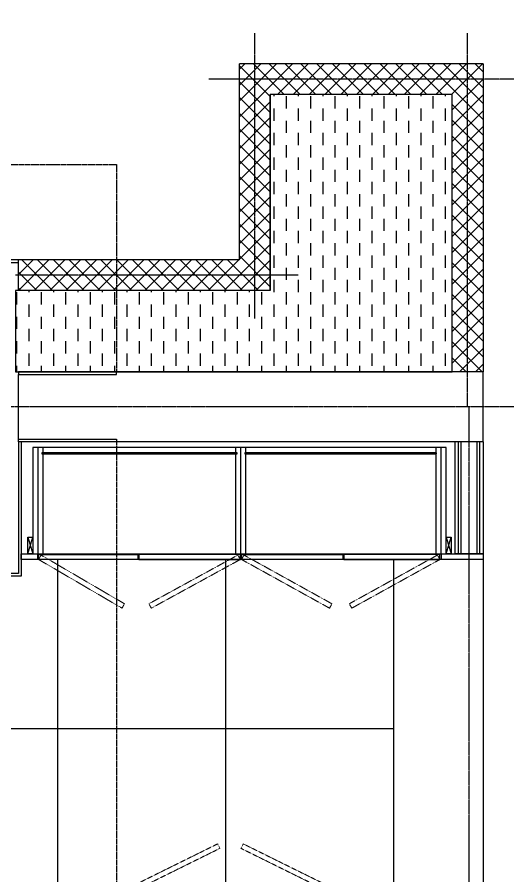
# Model space of a CAD drawing. Header units: millimetres. Extents: x 18456 to 179493, y -203649 to 469211.
# Drawn here: x 137140 to 138915, y -170034 to -166967 of the extents above; entities that cross this region are included whole.
import ezdxf

# ---------------------------------------------------------------- set-up
doc = ezdxf.new("R2010")
doc.units = ezdxf.units.MM
for name, pattern in [('X-평면도(기본형)$0$-HID', [2.5, 1.5, -1]), ('X-평면도(기본형)$0$CEN', [52.5, 50, -1, 0.5, -1]), ('X-평면도(기본형)$0$HID', [2.8, 1.8, -1]), ('X-평면도(기본형)$0$HID2', [7.5, 6, -1.5])]:
    doc.linetypes.add(name, pattern=pattern)
for name, color, linetype, true_color in [('X-평면도(기본형)$0$40HAT', 9, 'Continuous', 0x808080), ('X-평면도(기본형)$0$4GYP', 4, 'Continuous', 0x00ffff), ('X-평면도(기본형)$0$7GYP', 7, 'Continuous', 0x000000), ('X-평면도(기본형)$0$A02-벽체-조적', 3, 'Continuous', 0x00ff00), ('X-평면도(기본형)$0$CEN', 1, 'X-평면도(기본형)$0$CEN', 0xff0000), ('X-평면도(기본형)$0$I-FL-FUR(B)', 6, 'Continuous', 0xff00ff), ('X-평면도(기본형)$0$I-FL-FUR(S)', 1, 'X-평면도(기본형)$0$-HID', 0xff0000), ('X-평면도(기본형)$0$INS', 9, 'Continuous', 0x808080), ('X-평면도(기본형)$0$LV', 4, 'Continuous', 0x00ffff), ('X-평면도(기본형)$0$TIL', 5, 'Continuous', 0x0000ff), ('X-평면도(기본형)$0$UIS', 7, 'X-평면도(기본형)$0$HID2', 0x000000), ('X-평면도(기본형)$0$W1', 2, 'Continuous', 0xffff00), ('X-평면도(기본형)$0$W2', 3, 'Continuous', 0x00ff00), ('X-평면도(기본형)$0$설비OPEN', 9, 'Continuous', 0x808080)]:
    doc.layers.add(name, color=color, linetype=linetype, true_color=true_color)
doc.layers.add('X-평면도(기본형)$0$F-FUR-FIX', color=6, linetype='Continuous', lineweight=9, true_color=0xff00ff)

# ---------------------------------------------------------------- blocks, each defined once
blk = doc.blocks.new('X-평면도(기본형)$0$A$C48BA1CD6')
at = {"layer": 'X-평면도(기본형)$0$F-FUR-FIX', "color": 1, "linetype": 'X-평면도(기본형)$0$HID', "ltscale": 0.5, "true_color": 0xff0000}
for points in [[(-298.2, 455.5), (-314, 464), (-140, 816), (-124.2, 807.4)], [(-298.2, 380.5), (-314, 372), (-140, 20), (-124.2, 28.6)]]:
    blk.add_lwpolyline(points, close=True, dxfattribs=at)
at = {"layer": 'X-평면도(기본형)$0$I-FL-FUR(B)', "ltscale": 3}
for p, q in [((-140, 1165.5), (-140, -484.5)), ((-120, -484.5), (-120, 1165.5)), ((-120, 836), (-20, 818)), ((-20, 836), (-120, 818)), ((-140, 818), (-120, 818)), ((8, 818), (-120, 818)), ((8, 800), (-120, 800)), ((8, 18), (8, 818)), ((-120, 36), (8, 36)), ((-140, 18), (-120, 18)), ((-120, 18), (8, 18)), ((-120, 18), (-20, 0)), ((-20, 18), (-120, 0)), ((-140, -484.5), (-120, -484.5))]:
    blk.add_line(p, q, dxfattribs=at)
for points in [[(-140, 1165.5), (-120, 1165.5), (-120, 818), (-140, 818)], [(-20, 878), (-2, 878), (-2, 818), (-20, 818)], [(-120, 818), (-20, 818), (-20, 836), (-120, 836)], [(-122, 420), (-140, 420), (-140, 816), (-122, 816)], [(-122, 416), (-140, 416), (-140, 20), (-122, 20)], [(-120, 0), (-20, 0), (-20, 18), (-120, 18)], [(-20, -37), (-2, -37), (-2, 18), (-20, 18)]]:
    blk.add_lwpolyline(points, close=True, dxfattribs=at)
at = {"layer": 'X-평면도(기본형)$0$I-FL-FUR(S)', "color": 1, "true_color": 0xff0000}
for p, q in [((10, 1155.5), (10, 875.5)), ((760, 1155.5), (10, 1155.5)), ((19, 1048), (19, 1155.5)), ((33, 1155.5), (33, 875.5)), ((760, 1155.5), (710, 1155.5)), ((710, 1155.5), (760, 1105.5)), ((760, 1155.5), (760, -334.5)), ((760, 1155.5), (760, 1105.5)), ((760, 1155.5), (760, 1105.5)), ((10, 1020.5), (15.9, 1047.6)), ((16.4, 1048), (21.6, 1048)), ((22.1, 1047.6), (28, 1020.5)), ((10, 990.5), (10, 1020.5)), ((28, 1020.5), (28, 990.5)), ((15.9, 963.4), (10, 990.5)), ((28, 990.5), (22.1, 963.4)), ((21.6, 963), (16.4, 963)), ((19, 891), (19, 963)), ((19, 891), (19, 887.5)), ((19, 891), (33, 891)), ((33, 875.5), (33, 891)), ((10, 875.5), (420, 875.5)), ((28, 875.5), (10, 875.5)), ((31, 875.5), (33, 875.5)), ((460, 835.5), (460, 5.5)), ((760, 775.5), (460, 775.5)), ((460, 775.5), (460, 773.5)), ((476, 775.5), (476, 747.5)), ((595, 770.5), (567.9, 764.6)), ((625, 770.5), (595, 770.5)), ((652.1, 764.6), (625, 770.5)), ((460, 747.5), (460, 749.5)), ((760, 747.5), (460, 747.5)), ((567.5, 761.5), (472, 761.5)), ((567.5, 764.1), (567.5, 758.9)), ((567.9, 758.4), (595, 752.5)), ((595, 752.5), (625, 752.5)), ((625, 752.5), (652.1, 758.4)), ((652.5, 758.9), (652.5, 764.1)), ((760, 761.5), (652.5, 761.5)), ((760, 88.5), (460, 88.5)), ((460, 88.5), (460, 86.5)), ((460, 60.5), (460, 62.5)), ((567.5, 74.5), (472, 74.5)), ((476, 60.5), (476, 88.5)), ((567.5, 71.9), (567.5, 77.1)), ((567.9, 77.6), (595, 83.5)), ((595, 65.5), (567.9, 71.4)), ((595, 83.5), (625, 83.5)), ((625, 65.5), (595, 65.5)), ((625, 83.5), (652.1, 77.6)), ((652.1, 71.4), (625, 65.5)), ((652.5, 77.1), (652.5, 71.9)), ((760, 74.5), (652.5, 74.5)), ((760, 60.5), (460, 60.5)), ((10, -334.5), (10, -34.5)), ((10, -34.5), (420, -34.5)), ((28, -34.5), (10, -34.5)), ((19, -50), (19, -46.5)), ((19, -50), (33, -50)), ((19, -50), (19, -142)), ((31, -34.5), (33, -34.5)), ((33, -34.5), (33, -50)), ((33, -334.5), (33, -34.5)), ((15.9, -142.4), (10, -169.5)), ((21.6, -142), (16.4, -142)), ((28, -169.5), (22.1, -142.4)), ((10, -169.5), (10, -199.5)), ((28, -199.5), (28, -169.5)), ((10, -199.5), (15.9, -226.6)), ((22.1, -226.6), (28, -199.5)), ((16.4, -227), (21.6, -227)), ((19, -227), (19, -334.5)), ((710, -334.5), (760, -284.5)), ((760, -334.5), (760, -284.5)), ((760, -334.5), (760, -284.5)), ((760, -334.5), (10, -334.5)), ((760, -334.5), (710, -334.5))]:
    blk.add_line(p, q, dxfattribs=at)
for centre in [(745.5, 1141), (745.5, -320)]:
    blk.add_circle(centre, 12.3, dxfattribs=at)
for centre, radius, start, end in [((16.4, 1047.5), 0.5, 90, 167.692), ((21.6, 1047.5), 0.5, 12.308, 90), ((16.4, 963.5), 0.5, 192.308, 270), ((21.6, 963.5), 0.5, 270, 347.692), ((31, 887.5), 12, 180, 270), ((420, 835.5), 40, 0, 90), ((472, 773.5), 12, 180, 270), ((472, 749.5), 12, 90, 180), ((568, 764.1), 0.5, 102.308, 180), ((568, 758.9), 0.5, 180, 257.692), ((652, 764.1), 0.5, 0, 77.692), ((652, 758.9), 0.5, 282.308, 360), ((472, 86.5), 12, 180, 270), ((472, 62.5), 12, 90, 180), ((568, 77.1), 0.5, 102.308, 180), ((568, 71.9), 0.5, 180, 257.692), ((652, 77.1), 0.5, 0, 77.692), ((652, 71.9), 0.5, 282.308, 0), ((420, 5.5), 40, 270, 0), ((31, -46.5), 12, 90, 180), ((16.4, -142.5), 0.5, 90, 167.692), ((21.6, -142.5), 0.5, 12.308, 90), ((16.4, -226.5), 0.5, 192.308, 270), ((21.6, -226.5), 0.5, 270, 347.692)]:
    blk.add_arc(centre, radius, start, end, dxfattribs=at)
blk = doc.blocks.new('X-평면도(기본형)$0$A$C0EF505D0')
at = {"layer": 'X-평면도(기본형)$0$F-FUR-FIX', "color": 1, "linetype": 'X-평면도(기본형)$0$HID', "ltscale": 0.5, "true_color": 0xff0000}
for points in [[(558.2, 1149.2), (574, 1157.8), (400, 1456), (384.2, 1447.4)], [(558.2, 1061.8), (574, 1053.2), (400, 735), (384.2, 743.6)], [(558.2, 408), (574, 416.5), (400, 731), (384.2, 722.4)], [(558.2, 345.5), (574, 337), (400, 22.1), (384.2, 30.6)]]:
    blk.add_lwpolyline(points, close=True, dxfattribs=at)
at = {"layer": 'X-평면도(기본형)$0$I-FL-FUR(B)', "ltscale": 3}
for p, q in [((380, 1518), (380, -132)), ((400, 1518), (380, 1518)), ((400, -132), (400, 1518)), ((0, 0), (0, 1476)), ((0, 1476), (380, 1476)), ((380, 1494), (320, 1476)), ((320, 1494), (380, 1476)), ((0, 1458), (380, 1458)), ((400, 1458), (380, 1458)), ((380, 1440), (0, 1440)), ((380, 751), (0, 751)), ((380, 733), (0, 733)), ((380, 715), (0, 715)), ((380, 36), (0, 36)), ((380, 18), (0, 18)), ((380, 0), (0, 0)), ((380, 0), (320, -18)), ((320, 0), (380, -18)), ((380, 18), (400, 18)), ((380, -132), (400, -132))]:
    blk.add_line(p, q, dxfattribs=at)
for points in [[(320, 1476), (380, 1476), (380, 1494), (320, 1494)], [(19, 1444), (23, 1444), (23, 746), (19, 746)], [(382, 1101.3), (400, 1101.3), (400, 1456), (382, 1456)], [(382, 1097.3), (400, 1097.3), (400, 735), (382, 735)], [(19, 719), (23, 719), (23, 34.1), (19, 34.1)], [(382, 368.8), (400, 368.8), (400, 731), (382, 731)], [(382, 364.8), (400, 364.8), (400, 22.1), (382, 22.1)], [(320, -18), (380, -18), (380, 0), (320, 0)]]:
    blk.add_lwpolyline(points, close=True, dxfattribs=at)
blk = doc.blocks.new('X-평면도(기본형)$0$is2')
at = {"layer": 'X-평면도(기본형)$0$INS'}
for points in [[(0, -350), (0, 0), (10, 0)], [(250, -350), (250, 0), (240, 0)]]:
    blk.add_lwpolyline(points, dxfattribs=at)
at = {"layer": 'X-평면도(기본형)$0$W1'}
for points in [[(10, 0), (10, -350), (0, -350)], [(240, 0), (240, -350), (250, -350)]]:
    blk.add_lwpolyline(points, dxfattribs=at)

msp = doc.modelspace()

# ---------------------------------------------------------------- hatches: boundary and pattern name
at = {"layer": 'X-평면도(기본형)$0$40HAT'}
h = msp.add_hatch(dxfattribs=at)
h.set_pattern_fill('H3', color=256, scale=40, angle=90, style=0, pattern_type=2)
h.set_pattern_definition([(45, (-645137.68, -329668.82), (-28.2842712, 28.2842712), []), (135, (-645137.68, -329668.82), (-28.2842712, -28.2842712), [])])
h.paths.add_polyline_path([(138804.6, -168234.2), (138694.6, -168234.2), (138694.6, -167244.2), (138044.6, -167244.2), (138044.6, -167944.2), (137144.6, -167944.2), (137144.6, -167834.2), (137934.6, -167834.2), (137934.6, -167134.2), (138804.6, -167134.2)], flags=0)
at = {"layer": 'X-평면도(기본형)$0$설비OPEN'}
h = msp.add_hatch(dxfattribs=at)
h.set_pattern_fill('DASH', color=256, scale=350, angle=90, style=0, pattern_type=2)
h.set_pattern_definition([(90, (-660466.953, -61287.206), (-43.75, 43.75), [43.75, -43.75])])
h.paths.add_polyline_path([(138694.6, -168234.2), (138694.6, -167244.2), (138044.6, -167244.2), (138044.6, -167944.2), (137134.6, -167944.2), (137134.6, -168234.2), (138694.6, -168234.2)], flags=0)

# ---------------------------------------------------------------- linework, layer by layer
at = {"layer": 'X-평면도(기본형)$0$4GYP'}
for p, q in [((137144.6, -167834.2), (136219.6, -167834.2)), ((137144.6, -167844.2), (137144.6, -167834.2)), ((136209.6, -167844.2), (137144.6, -167844.2)), ((137144.6, -168484.2), (137144.6, -168954.2)), ((137154.6, -168484.2), (137154.6, -168964.2)), ((137144.6, -168954.2), (136644.6, -168954.2)), ((137154.6, -168964.2), (136644.6, -168964.2))]:
    msp.add_line(p, q, dxfattribs=at)
at = {"layer": 'X-평면도(기본형)$0$7GYP'}
for p, q in [((138704.6, -168884.2), (138704.6, -168484.2)), ((138717.1, -168884.2), (138717.1, -168484.2)), ((138726.6, -168884.2), (138726.6, -168484.2)), ((138782.6, -168484.2), (138782.6, -168884.2)), ((138792.1, -168484.2), (138792.1, -168884.2)), ((138804.6, -168484.2), (138804.6, -168884.2)), ((138804.6, -168884.2), (138704.6, -168884.2))]:
    msp.add_line(p, q, dxfattribs=at)
at = {"layer": 'X-평면도(기본형)$0$CEN'}
for p, q in [((137989.6, -168044.2), (137989.6, -167024.2)), ((138749.6, -168359.2), (138749.6, -167024.2)), ((138914.6, -167189.2), (137824.6, -167189.2)), ((138144.6, -167889.2), (137134.6, -167889.2)), ((138914.6, -168359.2), (136344.6, -168359.2)), ((138754.6, -171074.2), (138754.6, -168359.2))]:
    msp.add_line(p, q, dxfattribs=at)
at = {"layer": 'X-평면도(기본형)$0$LV'}
for p, q in [((138484.6, -168904.2), (138484.6, -170114.2)), ((138804.6, -168884.2), (138804.6, -170134.2))]:
    msp.add_line(p, q, dxfattribs=at)
at = {"layer": 'X-평면도(기본형)$0$TIL'}
for p, q in [((137284.6, -168904.2), (137284.6, -170114.2)), ((137884.6, -168904.2), (137884.6, -170114.2)), ((138484.6, -169509.2), (136644.6, -169509.2))]:
    msp.add_line(p, q, dxfattribs=at)
at = {"layer": 'X-평면도(기본형)$0$UIS'}
for points in [[(136529.6, -161754.2), (136529.6, -167494.2), (137494.6, -167494.2), (137494.6, -168234.2)], [(137494.6, -168484.2), (137494.6, -172434.2), (137654.6, -172434.2)]]:
    msp.add_lwpolyline(points, dxfattribs=at)
at = {"layer": 'X-평면도(기본형)$0$W1'}
for p, q in [((138804.6, -168234.2), (137494.6, -168234.2)), ((138804.6, -168484.2), (138804.6, -168234.2)), ((137144.6, -168474.2), (137144.6, -168244.2)), ((138804.6, -168484.2), (137494.6, -168484.2))]:
    msp.add_line(p, q, dxfattribs=at)
at = {"layer": 'X-평면도(기본형)$0$W2'}
for p, q in [((138804.6, -167134.2), (137934.6, -167134.2)), ((137934.6, -167834.2), (137934.6, -167134.2)), ((138804.6, -167134.2), (138804.6, -168234.2)), ((138694.6, -167244.2), (138044.6, -167244.2)), ((138044.6, -167944.2), (138044.6, -167244.2)), ((138694.6, -168234.2), (138694.6, -167244.2)), ((137144.6, -167944.2), (137144.6, -167834.2)), ((137934.6, -167834.2), (137144.6, -167834.2)), ((138044.6, -167944.2), (137144.6, -167944.2)), ((138804.6, -168234.2), (138694.6, -168234.2))]:
    msp.add_line(p, q, dxfattribs=at)
at = {"layer": 'X-평면도(기본형)$0$설비OPEN'}
msp.add_lwpolyline([(138694.6, -168234.2), (138694.6, -167244.2), (138044.6, -167244.2), (138044.6, -167944.2), (137134.6, -167944.2), (137134.6, -168234.2)], close=True, dxfattribs=at)

# ---------------------------------------------------------------- block references
at = {"layer": 'X-평면도(기본형)$0$A02-벽체-조적', "xscale": -1, "rotation": 89.99999999999993}
for name, p in [('X-평면도(기본형)$0$A$C0EF505D0', (138672.6, -168504.2)), ('X-평면도(기본형)$0$A$C48BA1CD6', (138320.1, -170234.2))]:
    msp.add_blockref(name, p, dxfattribs=at)
at = {"layer": 'X-평면도(기본형)$0$W1', "rotation": 89.99999999999997}
msp.add_blockref('X-평면도(기본형)$0$is2', (137144.6, -168484.2), dxfattribs=at)

doc.saveas('drawing.dxf')
